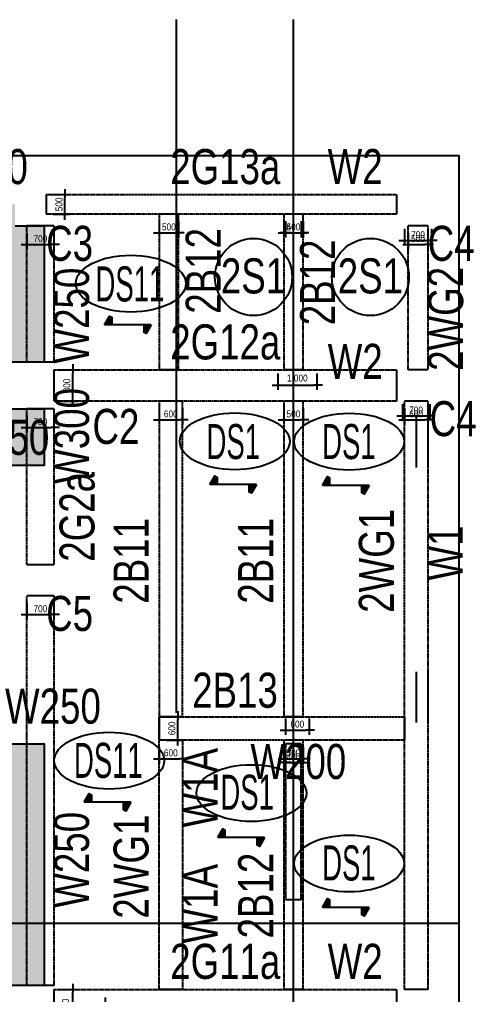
# Model space of a CAD drawing. Header units: millimetres. Extents: x -91198 to 200029, y -144 to 153500.
# Drawn here: x 166868 to 178580, y 128474 to 153500 of the extents above; entities that cross this region are included whole.
import ezdxf
from ezdxf.enums import TextEntityAlignment as Align

# ---------------------------------------------------------------- set-up
doc = ezdxf.new("R2010")
doc.units = ezdxf.units.MM
doc.linetypes.add('HID', pattern=[2.3, 1.5, -0.8])
doc.layers.get('Defpoints').update_dxf_attribs({"color": 159})
for name, color, linetype in [('^DECK', 130, 'Continuous'), ('A-CEN', 1, 'Continuous'), ('A-HAT', 251, 'Continuous'), ('BEAM-TEXT', 4, 'Continuous'), ('COLUMN-TEXT', 2, 'Continuous'), ('DECK-PL', 4, 'Continuous'), ('DECK-SLAB', 4, 'Continuous'), ('GIRDER-TEXT', 7, 'Continuous'), ('TXT-SLAB', 6, 'Continuous'), ('WALL-TEXT', 6, 'Continuous'), ('보(beam)', 4, 'HID'), ('보(girder)', 7, 'HID'), ('슬래브라인', 7, 'Continuous')]:
    doc.layers.add(name, color=color, linetype=linetype)
doc.layers.add('NOPLOT', color=191, linetype='Continuous', plot=False)
doc.styles.add('Gdim', font='', dxfattribs={"width": 0.9})
doc.styles.add('Gtx', font='')
doc.styles.get('Gdim').set_extended_font_data('Dotum')
doc.styles.get('Gtx').set_extended_font_data('Dotum')
doc.dimstyles.new('Gdim200', dxfattribs={"dimscale": 200, "dimtxt": 3, "dimasz": 1.2, "dimexe": 2, "dimexo": 3, "dimgap": 1, "dimtad": 1, "dimdsep": 46, "dimlunit": 6, "dimtxsty": 'Gdim', "dimblk1": '_CIDOT', "dimblk2": '_CIDOT', "dimsah": 1, "dimcen": 2.5, "dimdle": 2, "dimclrd": 1, "dimclre": 1, "dimclrt": 3, "dimazin": 2, "dimtfac": 1, "dimtix": 1, "dimtmove": 2, "dimatfit": 3, "dimldrblk": '_CIDOT', "dimfxl": 2, "dimtolj": 1, "dimtzin": 0, "dimarcsym": 0})

# ---------------------------------------------------------------- blocks, each defined once
blk = doc.blocks.new('_CIDOT')
at = {"color": 0, "linetype": 'ByBlock'}
blk.add_line((2, 0), (-1, 0), dxfattribs=at)
at = {"color": 0, "linetype": 'ByBlock', "const_width": 0.5}
blk.add_lwpolyline([(-0.25, 0, 1), (0.25, 0, 1)], format="xyb", close=True, dxfattribs=at)
blk = doc.blocks.new('*D1469')
at = {"layer": 'Defpoints', "color": 155, "lineweight": -2, "transparency": 16777216}
for p, q in [((-1525, 700), (-1105, 700)), ((-1225, 172), (-1225, 628)), ((-1525, 100), (-1105, 100))]:
    blk.add_line(p, q, dxfattribs=at)
at = {"layer": 'Defpoints', "color": 0, "transparency": 16777216}
for p in [(-1705, 700), (-1225, 700), (-1705, 100)]:
    blk.add_point(p, dxfattribs=at)
at = {"layer": 'Defpoints', "color": 155, "lineweight": -2, "transparency": 16777216, "xscale": 71.99999999999994, "yscale": 71.99999999999994, "zscale": 71.99999999999994}
for p, rotation in [((-1225, 700), 90), ((-1225, 100), 270)]:
    blk.add_blockref('_CIDOT', p, dxfattribs=dict(at, rotation=rotation))
at = {"layer": 'Defpoints', "color": 3, "transparency": 16777216, "insert": (-1376, 400), "char_height": 180, "attachment_point": 5, "rotation": 90, "style": 'Gdim'}
blk.add_mtext('\\A1;{\\C155;600}', dxfattribs=at)
blk = doc.blocks.new('*D1470')
at = {"layer": 'Defpoints', "color": 155, "lineweight": -2, "transparency": 16777216}
for p, q in [((-1825, 750), (-1405, 750)), ((-1725, 700), (-1305, 700)), ((-1525, 122), (-1525, 678)), ((-1425, 172), (-1425, 628)), ((-1825, 50), (-1405, 50)), ((-1725, 100), (-1305, 100))]:
    blk.add_line(p, q, dxfattribs=at)
at = {"layer": 'Defpoints', "color": 0, "transparency": 16777216}
for p in [(-2005, 750), (-1905, 700), (-1525, 750), (-1425, 700), (-2005, 50), (-1905, 100)]:
    blk.add_point(p, dxfattribs=at)
at = {"layer": 'Defpoints', "color": 155, "lineweight": -2, "transparency": 16777216, "xscale": 71.99999999999994, "yscale": 71.99999999999994, "zscale": 71.99999999999994}
for p, rotation in [((-1525, 750), 90), ((-1425, 700), 90), ((-1525, 50), 270), ((-1425, 100), 270)]:
    blk.add_blockref('_CIDOT', p, dxfattribs=dict(at, rotation=rotation))
at = {"layer": 'Defpoints', "color": 3, "transparency": 16777216, "char_height": 180, "attachment_point": 5, "rotation": 90, "style": 'Gdim'}
for s, insert in [('\\A1;{\\C155;700}', (-1676, 400)), ('\\A1;{\\C155;600}', (-1576, 400))]:
    blk.add_mtext(s, dxfattribs=dict(at, insert=insert))
blk = doc.blocks.new('*D1471')
at = {"layer": 'Defpoints', "color": 155, "lineweight": -2, "transparency": 16777216}
for p, q in [((-1725, 700), (-1305, 700)), ((-1425, 172), (-1425, 628)), ((-1725, 100), (-1305, 100))]:
    blk.add_line(p, q, dxfattribs=at)
at = {"layer": 'Defpoints', "color": 0, "transparency": 16777216}
for p in [(-1905, 700), (-1425, 700), (-1905, 100)]:
    blk.add_point(p, dxfattribs=at)
at = {"layer": 'Defpoints', "color": 155, "lineweight": -2, "transparency": 16777216, "xscale": 71.99999999999994, "yscale": 71.99999999999994, "zscale": 71.99999999999994}
for p, rotation in [((-1425, 700), 90), ((-1425, 100), 270)]:
    blk.add_blockref('_CIDOT', p, dxfattribs=dict(at, rotation=rotation))
at = {"layer": 'Defpoints', "color": 3, "transparency": 16777216, "insert": (-1576, 400), "char_height": 180, "attachment_point": 5, "rotation": 90, "style": 'Gdim'}
blk.add_mtext('\\A1;{\\C155;600}', dxfattribs=at)
blk = doc.blocks.new('*D1472')
at = {"layer": 'Defpoints', "color": 155, "lineweight": -2, "transparency": 16777216}
for p, q in [((-1825, 750), (-1405, 750)), ((-1725, 650), (-1305, 650)), ((-1525, 122), (-1525, 678)), ((-1425, 222), (-1425, 578)), ((-1825, 50), (-1405, 50)), ((-1725, 150), (-1305, 150))]:
    blk.add_line(p, q, dxfattribs=at)
at = {"layer": 'Defpoints', "color": 0, "transparency": 16777216}
for p in [(-2005, 750), (-1905, 650), (-1525, 750), (-1425, 650), (-2005, 50), (-1905, 150)]:
    blk.add_point(p, dxfattribs=at)
at = {"layer": 'Defpoints', "color": 155, "lineweight": -2, "transparency": 16777216, "xscale": 71.99999999999994, "yscale": 71.99999999999994, "zscale": 71.99999999999994}
for p, rotation in [((-1525, 750), 90), ((-1425, 650), 90), ((-1525, 50), 270), ((-1425, 150), 270)]:
    blk.add_blockref('_CIDOT', p, dxfattribs=dict(at, rotation=rotation))
at = {"layer": 'Defpoints', "color": 3, "transparency": 16777216, "char_height": 180, "attachment_point": 5, "rotation": 90, "style": 'Gdim'}
for s, insert in [('\\A1;{\\C155;700}', (-1676, 400)), ('\\A1;{\\C155;500}', (-1576, 400))]:
    blk.add_mtext(s, dxfattribs=dict(at, insert=insert))
blk = doc.blocks.new('*D1473')
at = {"layer": 'Defpoints', "color": 155, "lineweight": -2, "transparency": 16777216}
for p, q in [((-1825, 750), (-1405, 750)), ((-1525, 122), (-1525, 678)), ((-1825, 50), (-1405, 50))]:
    blk.add_line(p, q, dxfattribs=at)
at = {"layer": 'Defpoints', "color": 0, "transparency": 16777216}
for p in [(-2005, 750), (-1525, 750), (-2005, 50)]:
    blk.add_point(p, dxfattribs=at)
at = {"layer": 'Defpoints', "color": 155, "lineweight": -2, "transparency": 16777216, "xscale": 71.99999999999994, "yscale": 71.99999999999994, "zscale": 71.99999999999994}
for p, rotation in [((-1525, 750), 90), ((-1525, 50), 270)]:
    blk.add_blockref('_CIDOT', p, dxfattribs=dict(at, rotation=rotation))
at = {"layer": 'Defpoints', "color": 3, "transparency": 16777216, "insert": (-1676, 400), "char_height": 180, "attachment_point": 5, "rotation": 90, "style": 'Gdim'}
blk.add_mtext('\\A1;{\\C155;700}', dxfattribs=at)
blk = doc.blocks.new('*D1475')
at = {"layer": 'Defpoints', "color": 155, "lineweight": -2, "transparency": 16777216}
for p, q in [((-1725, 650), (-1305, 650)), ((-1425, 222), (-1425, 578)), ((-1725, 150), (-1305, 150))]:
    blk.add_line(p, q, dxfattribs=at)
at = {"layer": 'Defpoints', "color": 0, "transparency": 16777216}
for p in [(-1905, 650), (-1425, 650), (-1905, 150)]:
    blk.add_point(p, dxfattribs=at)
at = {"layer": 'Defpoints', "color": 155, "lineweight": -2, "transparency": 16777216, "xscale": 71.99999999999994, "yscale": 71.99999999999994, "zscale": 71.99999999999994}
for p, rotation in [((-1425, 650), 90), ((-1425, 150), 270)]:
    blk.add_blockref('_CIDOT', p, dxfattribs=dict(at, rotation=rotation))
at = {"layer": 'Defpoints', "color": 3, "transparency": 16777216, "insert": (-1576, 400), "char_height": 180, "attachment_point": 5, "rotation": 90, "style": 'Gdim'}
blk.add_mtext('\\A1;{\\C155;500}', dxfattribs=at)
blk = doc.blocks.new('*D1477')
at = {"layer": 'Defpoints', "color": 155, "lineweight": -2, "transparency": 16777216}
for p, q in [((-1725, 800), (-1305, 800)), ((-1425, 72), (-1425, 728)), ((-1725, 0), (-1305, 0))]:
    blk.add_line(p, q, dxfattribs=at)
at = {"layer": 'Defpoints', "color": 0, "transparency": 16777216}
for p in [(-1905, 800), (-1425, 800), (-1905, 0)]:
    blk.add_point(p, dxfattribs=at)
at = {"layer": 'Defpoints', "color": 155, "lineweight": -2, "transparency": 16777216, "xscale": 71.99999999999994, "yscale": 71.99999999999994, "zscale": 71.99999999999994}
for p, rotation in [((-1425, 800), 90), ((-1425, 0), 270)]:
    blk.add_blockref('_CIDOT', p, dxfattribs=dict(at, rotation=rotation))
at = {"layer": 'Defpoints', "color": 3, "transparency": 16777216, "insert": (-1576, 400), "char_height": 180, "attachment_point": 5, "rotation": 90, "style": 'Gdim'}
blk.add_mtext('\\A1;{\\C155;800}', dxfattribs=at)
blk = doc.blocks.new('*D1478')
at = {"layer": 'Defpoints', "color": 155, "lineweight": -2, "transparency": 16777216}
for p, q in [((-1725, 900), (-1305, 900)), ((-1425, -28), (-1425, 828)), ((-888, 550), (-468, 550)), ((-588, 122), (-588, 478)), ((-888, 50), (-468, 50)), ((-1725, -100), (-1305, -100))]:
    blk.add_line(p, q, dxfattribs=at)
at = {"layer": 'Defpoints', "color": 0, "transparency": 16777216}
for p in [(-1905, 900), (-1425, 900), (-1068, 550), (-588, 550), (-1068, 50), (-1905, -100)]:
    blk.add_point(p, dxfattribs=at)
at = {"layer": 'Defpoints', "color": 155, "lineweight": -2, "transparency": 16777216, "xscale": 71.99999999999994, "yscale": 71.99999999999994, "zscale": 71.99999999999994}
for p, rotation in [((-1425, 900), 90), ((-588, 550), 90), ((-588, 50), 270), ((-1425, -100), 270)]:
    blk.add_blockref('_CIDOT', p, dxfattribs=dict(at, rotation=rotation))
at = {"layer": 'Defpoints', "color": 3, "transparency": 16777216, "char_height": 180, "attachment_point": 5, "rotation": 90, "style": 'Gdim'}
for s, insert in [('\\A1;{\\C155;1,000}', (-1593, 400)), ('\\A1;{\\C155;500}', (-738, 300))]:
    blk.add_mtext(s, dxfattribs=dict(at, insert=insert))
blk = doc.blocks.new('*D1495')
at = {"layer": 'Defpoints', "color": 155, "lineweight": -2, "transparency": 16777216}
for p, q in [((-888, 600), (-468, 600)), ((-588, 72), (-588, 528)), ((-888, 0), (-468, 0))]:
    blk.add_line(p, q, dxfattribs=at)
at = {"layer": 'Defpoints', "color": 0, "transparency": 16777216}
for p in [(-1068, 600), (-588, 600), (-1068, 0)]:
    blk.add_point(p, dxfattribs=at)
at = {"layer": 'Defpoints', "color": 155, "lineweight": -2, "transparency": 16777216, "xscale": 71.99999999999994, "yscale": 71.99999999999994, "zscale": 71.99999999999994}
for p, rotation in [((-588, 600), 90), ((-588, 0), 270)]:
    blk.add_blockref('_CIDOT', p, dxfattribs=dict(at, rotation=rotation))
at = {"layer": 'Defpoints', "color": 3, "transparency": 16777216, "insert": (-738, 300), "char_height": 180, "attachment_point": 5, "rotation": 90, "style": 'Gdim'}
blk.add_mtext('\\A1;{\\C155;600}', dxfattribs=at)
blk = doc.blocks.new('*D1496')
at = {"layer": 'Defpoints', "color": 155, "lineweight": -2, "transparency": 16777216}
for p, q in [((-1775, 900), (-1355, 900)), ((-1475, -28), (-1475, 828)), ((-888, 550), (-468, 550)), ((-588, 122), (-588, 478)), ((-888, 50), (-468, 50)), ((-1775, -100), (-1355, -100))]:
    blk.add_line(p, q, dxfattribs=at)
at = {"layer": 'Defpoints', "color": 0, "transparency": 16777216}
for p in [(-1955, 900), (-1475, 900), (-1068, 550), (-588, 550), (-1068, 50), (-1955, -100)]:
    blk.add_point(p, dxfattribs=at)
at = {"layer": 'Defpoints', "color": 155, "lineweight": -2, "transparency": 16777216, "xscale": 71.99999999999994, "yscale": 71.99999999999994, "zscale": 71.99999999999994}
for p, rotation in [((-1475, 900), 90), ((-588, 550), 90), ((-588, 50), 270), ((-1475, -100), 270)]:
    blk.add_blockref('_CIDOT', p, dxfattribs=dict(at, rotation=rotation))
at = {"layer": 'Defpoints', "color": 3, "transparency": 16777216, "char_height": 180, "attachment_point": 5, "rotation": 90, "style": 'Gdim'}
for s, insert in [('\\A1;{\\C155;1,000}', (-1643, 400)), ('\\A1;{\\C155;500}', (-738, 300))]:
    blk.add_mtext(s, dxfattribs=dict(at, insert=insert))
blk = doc.blocks.new('*D1491')
at = {"layer": 'Defpoints', "color": 155, "lineweight": -2, "transparency": 16777216}
for p, q in [((-888, 550), (-468, 550)), ((-588, 122), (-588, 478)), ((-888, 50), (-468, 50))]:
    blk.add_line(p, q, dxfattribs=at)
at = {"layer": 'Defpoints', "color": 0, "transparency": 16777216}
for p in [(-1068, 550), (-588, 550), (-1068, 50)]:
    blk.add_point(p, dxfattribs=at)
at = {"layer": 'Defpoints', "color": 155, "lineweight": -2, "transparency": 16777216, "xscale": 71.99999999999994, "yscale": 71.99999999999994, "zscale": 71.99999999999994}
for p, rotation in [((-588, 550), 90), ((-588, 50), 270)]:
    blk.add_blockref('_CIDOT', p, dxfattribs=dict(at, rotation=rotation))
at = {"layer": 'Defpoints', "color": 3, "transparency": 16777216, "insert": (-738, 300), "char_height": 180, "attachment_point": 5, "rotation": 90, "style": 'Gdim'}
blk.add_mtext('\\A1;{\\C155;500}', dxfattribs=at)
blk = doc.blocks.new('*D1483')
at = {"layer": 'Defpoints', "color": 155, "lineweight": -2, "transparency": 16777216}
for p, q in [((-1725, 750), (-1305, 750)), ((-1425, 122), (-1425, 678)), ((-1725, 50), (-1305, 50))]:
    blk.add_line(p, q, dxfattribs=at)
at = {"layer": 'Defpoints', "color": 0, "transparency": 16777216}
for p in [(-1905, 750), (-1425, 750), (-1905, 50)]:
    blk.add_point(p, dxfattribs=at)
at = {"layer": 'Defpoints', "color": 155, "lineweight": -2, "transparency": 16777216, "xscale": 71.99999999999994, "yscale": 71.99999999999994, "zscale": 71.99999999999994}
for p, rotation in [((-1425, 750), 90), ((-1425, 50), 270)]:
    blk.add_blockref('_CIDOT', p, dxfattribs=dict(at, rotation=rotation))
at = {"layer": 'Defpoints', "color": 3, "transparency": 16777216, "insert": (-1576, 400), "char_height": 180, "attachment_point": 5, "rotation": 90, "style": 'Gdim'}
blk.add_mtext('\\A1;{\\C155;700}', dxfattribs=at)
blk = doc.blocks.new('*D1501')
at = {"layer": 'Defpoints', "color": 155, "lineweight": -2, "transparency": 16777216}
for p, q in [((-1725, 750), (-1305, 750)), ((-1425, 122), (-1425, 678)), ((-1725, 50), (-1305, 50))]:
    blk.add_line(p, q, dxfattribs=at)
at = {"layer": 'Defpoints', "color": 0, "transparency": 16777216}
for p in [(-1905, 750), (-1425, 750), (-1905, 50)]:
    blk.add_point(p, dxfattribs=at)
at = {"layer": 'Defpoints', "color": 155, "lineweight": -2, "transparency": 16777216, "xscale": 71.99999999999994, "yscale": 71.99999999999994, "zscale": 71.99999999999994}
for p, rotation in [((-1425, 750), 90), ((-1425, 50), 270)]:
    blk.add_blockref('_CIDOT', p, dxfattribs=dict(at, rotation=rotation))
at = {"layer": 'Defpoints', "color": 3, "transparency": 16777216, "insert": (-1576, 400), "char_height": 180, "attachment_point": 5, "rotation": 90, "style": 'Gdim'}
blk.add_mtext('\\A1;{\\C155;700}', dxfattribs=at)
blk = doc.blocks.new('A$C58C40D4B')
at = {"layer": 'DECK-PL'}
for points in [[(-600, 2), (-471, -223), (-415, -192), (-415, 2)], [(600, 2), (471, 228), (415, 196), (415, 2)]]:
    blk.add_hatch(color=256, dxfattribs=at).paths.add_polyline_path(points)
blk.add_line((-600, 2), (600, 2), dxfattribs=at)
for points in [[(-600, 2), (-471, -223), (-415, -192), (-415, 2), (-415, 2), (-471, 2), (-600, 2)], [(600, 2), (471, 228), (415, 196), (415, 2), (415, 2), (471, 2), (600, 2)]]:
    blk.add_lwpolyline(points, dxfattribs=at)
blk = doc.blocks.new('*D1422')
at = {"layer": 'Defpoints', "color": 155, "lineweight": -2, "transparency": 16777216}
for p, q in [((-988, 550), (-568, 550)), ((-588, 572), (-588, 644)), ((-888, 500), (-468, 500)), ((-688, 122), (-688, 478)), ((-588, 100), (-588, 500)), ((-988, 50), (-568, 50)), ((-888, 100), (-468, 100)), ((-588, 28), (-588, -44))]:
    blk.add_line(p, q, dxfattribs=at)
at = {"layer": 'Defpoints', "color": 0, "transparency": 16777216}
for p in [(-1168, 550), (-688, 550), (-1068, 500), (-588, 500), (-1168, 50), (-1068, 100)]:
    blk.add_point(p, dxfattribs=at)
at = {"layer": 'Defpoints', "color": 155, "lineweight": -2, "transparency": 16777216, "xscale": 71.99999999999994, "yscale": 71.99999999999994, "zscale": 71.99999999999994}
for p, rotation in [((-688, 550), 90), ((-588, 500), 270), ((-688, 50), 270), ((-588, 100), 90)]:
    blk.add_blockref('_CIDOT', p, dxfattribs=dict(at, rotation=rotation))
at = {"layer": 'Defpoints', "color": 3, "transparency": 16777216, "char_height": 180, "attachment_point": 5, "rotation": 90, "style": 'Gdim'}
for s, insert in [('\\A1;{\\C155;500}', (-838, 300)), ('\\A1;{\\C155;400}', (-738, 300))]:
    blk.add_mtext(s, dxfattribs=dict(at, insert=insert))
blk = doc.blocks.new('*D1608')
at = {"layer": 'Defpoints', "color": 155, "lineweight": -2, "transparency": 16777216}
for p, q in [((-1725, 700), (-1305, 700)), ((-1425, 172), (-1425, 628)), ((-988, 550), (-568, 550)), ((-688, 122), (-688, 478)), ((-1725, 100), (-1305, 100)), ((-988, 50), (-568, 50))]:
    blk.add_line(p, q, dxfattribs=at)
at = {"layer": 'Defpoints', "color": 0, "transparency": 16777216}
for p in [(-1905, 700), (-1425, 700), (-1168, 550), (-688, 550), (-1905, 100), (-1168, 50)]:
    blk.add_point(p, dxfattribs=at)
at = {"layer": 'Defpoints', "color": 155, "lineweight": -2, "transparency": 16777216, "xscale": 71.99999999999994, "yscale": 71.99999999999994, "zscale": 71.99999999999994}
for p, rotation in [((-1425, 700), 90), ((-688, 550), 90), ((-1425, 100), 270), ((-688, 50), 270)]:
    blk.add_blockref('_CIDOT', p, dxfattribs=dict(at, rotation=rotation))
at = {"layer": 'Defpoints', "color": 3, "transparency": 16777216, "char_height": 180, "attachment_point": 5, "rotation": 90, "style": 'Gdim'}
for s, insert in [('\\A1;{\\C155;600}', (-1576, 400)), ('\\A1;{\\C155;500}', (-838, 300))]:
    blk.add_mtext(s, dxfattribs=dict(at, insert=insert))
blk = doc.blocks.new('*D1620')
at = {"layer": 'Defpoints', "color": 155, "lineweight": -2, "transparency": 16777216}
for p, q in [((-888, 550), (-468, 550)), ((-588, 572), (-588, 644)), ((-888, 500), (-468, 500)), ((-588, 100), (-588, 500)), ((-588, 122), (-588, 478)), ((-888, 100), (-468, 100)), ((-888, 50), (-468, 50)), ((-588, 28), (-588, -44))]:
    blk.add_line(p, q, dxfattribs=at)
at = {"layer": 'Defpoints', "color": 0, "transparency": 16777216}
for p in [(-1068, 550), (-588, 550), (-1068, 500), (-588, 500), (-1068, 100), (-1068, 50)]:
    blk.add_point(p, dxfattribs=at)
at = {"layer": 'Defpoints', "color": 155, "lineweight": -2, "transparency": 16777216, "xscale": 71.99999999999994, "yscale": 71.99999999999994, "zscale": 71.99999999999994}
for p, rotation in [((-588, 550), 90), ((-588, 500), 270), ((-588, 100), 90), ((-588, 50), 270)]:
    blk.add_blockref('_CIDOT', p, dxfattribs=dict(at, rotation=rotation))
at = {"layer": 'Defpoints', "color": 3, "transparency": 16777216, "insert": (-738, 300), "char_height": 180, "attachment_point": 5, "rotation": 90, "style": 'Gdim'}
for s in ['\\A1;{\\C155;400}', '\\A1;{\\C155;500}']:
    blk.add_mtext(s, dxfattribs=at)
blk = doc.blocks.new('*U1148')
at = {"layer": 'Defpoints'}
for p, q in [((-1705.451, 700), (-1705.451, 100)), ((4694.549, 700), (4694.549, 100))]:
    blk.add_line(p, q, dxfattribs=at)
at = {"layer": '보(girder)'}
for p, q in [((-1705.451, 700), (4694.549, 700)), ((4694.549, 100), (-1705.451, 100))]:
    blk.add_line(p, q, dxfattribs=at)
at = {"layer": 'Defpoints'}
dim = blk.add_linear_dim(base=(-1225.451, 700), p1=(-1705.451, 100), p2=(-1705.451, 700), angle=90, text='{\\C155;<>}', dimstyle='Gdim200', override={"dimscale": 60, "dimzin": 8, "dimclrd": 155, "dimclre": 155}, dxfattribs=at)
dim.commit()
dim.dimension.update_dxf_attribs({"geometry": '*D1469', "text_midpoint": (-1375.573, 400)})
blk = doc.blocks.new('*U1150')
at = {"layer": 'Defpoints'}
for p, q in [((-1905.451, 700), (-1905.451, 100)), ((13194.549, 700), (13194.549, 100))]:
    blk.add_line(p, q, dxfattribs=at)
at = {"layer": '보(girder)'}
for p, q in [((-1905.451, 700), (13194.549, 700)), ((13194.549, 100), (-1905.451, 100))]:
    blk.add_line(p, q, dxfattribs=at)
at = {"layer": 'Defpoints'}
dim = blk.add_linear_dim(base=(-1425.451, 700), p1=(-1905.451, 100), p2=(-1905.451, 700), angle=90, text='{\\C155;<>}', dimstyle='Gdim200', override={"dimscale": 60, "dimzin": 8, "dimclrd": 155, "dimclre": 155}, dxfattribs=at)
dim.commit()
dim.dimension.update_dxf_attribs({"geometry": '*D1470', "text_midpoint": (-1575.573, 400)})
blk = doc.blocks.new('*U1152')
at = {"layer": 'Defpoints'}
for p, q in [((-1905.451, 700), (-1905.451, 100)), ((4394.549, 700), (4394.549, 100))]:
    blk.add_line(p, q, dxfattribs=at)
at = {"layer": '보(girder)'}
for p, q in [((-1905.451, 700), (4394.549, 700)), ((4394.549, 100), (-1905.451, 100))]:
    blk.add_line(p, q, dxfattribs=at)
at = {"layer": 'Defpoints'}
dim = blk.add_linear_dim(base=(-1425.451, 700), p1=(-1905.451, 100), p2=(-1905.451, 700), angle=90, text='{\\C155;<>}', dimstyle='Gdim200', override={"dimscale": 60, "dimzin": 8, "dimclrd": 155, "dimclre": 155}, dxfattribs=at)
dim.commit()
dim.dimension.update_dxf_attribs({"geometry": '*D1471', "text_midpoint": (-1575.573, 400)})
blk = doc.blocks.new('*U1154')
at = {"layer": 'Defpoints'}
for p, q in [((-1905.451, 650), (-1905.451, 150)), ((1794.548, 650), (1794.548, 150))]:
    blk.add_line(p, q, dxfattribs=at)
at = {"layer": '보(girder)'}
for p, q in [((-1905.451, 650), (1794.548, 650)), ((1794.548, 150), (-1905.451, 150))]:
    blk.add_line(p, q, dxfattribs=at)
at = {"layer": 'Defpoints'}
dim = blk.add_linear_dim(base=(-1425.451, 650), p1=(-1905.451, 150), p2=(-1905.451, 650), angle=90, text='{\\C155;<>}', dimstyle='Gdim200', override={"dimscale": 60, "dimzin": 8, "dimclrd": 155, "dimclre": 155}, dxfattribs=at)
dim.commit()
dim.dimension.update_dxf_attribs({"geometry": '*D1472', "text_midpoint": (-1575.573, 400)})
blk = doc.blocks.new('*U1156')
at = {"layer": 'Defpoints'}
for p, q in [((-2005.451, 750), (-2005.451, 50)), ((1494.549, 750), (1494.549, 50))]:
    blk.add_line(p, q, dxfattribs=at)
at = {"layer": '보(girder)'}
for p, q in [((-2005.451, 750), (1494.549, 750)), ((1494.549, 50), (-2005.451, 50))]:
    blk.add_line(p, q, dxfattribs=at)
at = {"layer": 'Defpoints'}
dim = blk.add_linear_dim(base=(-1525.451, 750), p1=(-2005.451, 50), p2=(-2005.451, 750), angle=90, text='{\\C155;<>}', dimstyle='Gdim200', override={"dimscale": 60, "dimzin": 8, "dimclrd": 155, "dimclre": 155}, dxfattribs=at)
dim.commit()
dim.dimension.update_dxf_attribs({"geometry": '*D1473', "text_midpoint": (-1675.573, 400)})
blk = doc.blocks.new('*U1160')
at = {"layer": 'Defpoints'}
for p, q in [((-1905.451, 650), (-1905.451, 150)), ((7094.549, 650), (7094.549, 150))]:
    blk.add_line(p, q, dxfattribs=at)
at = {"layer": '보(girder)'}
for p, q in [((-1905.451, 650), (7094.549, 650)), ((7094.549, 150), (-1905.451, 150))]:
    blk.add_line(p, q, dxfattribs=at)
at = {"layer": 'Defpoints'}
dim = blk.add_linear_dim(base=(-1425.451, 650), p1=(-1905.451, 150), p2=(-1905.451, 650), angle=90, text='{\\C155;<>}', dimstyle='Gdim200', override={"dimscale": 60, "dimzin": 8, "dimclrd": 155, "dimclre": 155}, dxfattribs=at)
dim.commit()
dim.dimension.update_dxf_attribs({"geometry": '*D1475', "text_midpoint": (-1575.573, 400)})
blk = doc.blocks.new('*U1164')
at = {"layer": 'Defpoints'}
for p, q in [((-1905.451, 800), (-1905.451, 0)), ((6894.549, 800), (6894.549, 0))]:
    blk.add_line(p, q, dxfattribs=at)
at = {"layer": '보(girder)'}
for p, q in [((-1905.451, 800), (6894.549, 800)), ((6894.549, 0), (-1905.451, 0))]:
    blk.add_line(p, q, dxfattribs=at)
at = {"layer": 'Defpoints'}
dim = blk.add_linear_dim(base=(-1425.451, 800), p1=(-1905.451, 0), p2=(-1905.451, 800), angle=90, text='{\\C155;<>}', dimstyle='Gdim200', override={"dimscale": 60, "dimzin": 8, "dimclrd": 155, "dimclre": 155}, dxfattribs=at)
dim.commit()
dim.dimension.update_dxf_attribs({"geometry": '*D1477', "text_midpoint": (-1575.573, 400)})
blk = doc.blocks.new('*U1166')
at = {"layer": 'Defpoints'}
for p, q in [((-1905.451, 900), (-1905.451, -100)), ((6894.549, 900), (6894.549, -100))]:
    blk.add_line(p, q, dxfattribs=at)
at = {"layer": '보(girder)'}
for p, q in [((-1905.451, 900), (6894.549, 900)), ((6894.549, -100), (-1905.451, -100))]:
    blk.add_line(p, q, dxfattribs=at)
at = {"layer": 'Defpoints'}
dim = blk.add_linear_dim(base=(-1425.451, 900), p1=(-1905.451, -100), p2=(-1905.451, 900), angle=90, text='{\\C155;<>}', dimstyle='Gdim200', override={"dimscale": 60, "dimzin": 8, "dimclrd": 155, "dimclre": 155}, dxfattribs=at)
dim.commit()
dim.dimension.update_dxf_attribs({"geometry": '*D1478', "text_midpoint": (-1592.914, 400)})
blk = doc.blocks.new('*U1200')
at = {"layer": 'Defpoints'}
for p, q in [((-1067.879, 600), (-1067.879, 0)), ((7032.121, 600), (7032.121, 0))]:
    blk.add_line(p, q, dxfattribs=at)
at = {"layer": '보(beam)'}
for p, q in [((7032.121, 600), (-1067.879, 600)), ((-1067.879, 0), (7032.121, 0))]:
    blk.add_line(p, q, dxfattribs=at)
at = {"layer": 'Defpoints'}
dim = blk.add_linear_dim(base=(-587.879, 600), p1=(-1067.879, 0), p2=(-1067.879, 600), angle=90, text='{\\C155;<>}', dimstyle='Gdim200', override={"dimscale": 60, "dimzin": 8, "dimclrd": 155, "dimclre": 155}, dxfattribs=at)
dim.commit()
dim.dimension.update_dxf_attribs({"geometry": '*D1495', "text_midpoint": (-738.001, 300)})
blk = doc.blocks.new('*U1202')
at = {"layer": 'Defpoints'}
for p, q in [((-1067.879, 550), (-1067.879, 50)), ((7032.121, 550), (7032.121, 50))]:
    blk.add_line(p, q, dxfattribs=at)
at = {"layer": '보(beam)'}
for p, q in [((7032.121, 550), (-1067.879, 550)), ((-1067.879, 50), (7032.121, 50))]:
    blk.add_line(p, q, dxfattribs=at)
at = {"layer": 'Defpoints'}
dim = blk.add_linear_dim(base=(-587.879, 550), p1=(-1067.879, 50), p2=(-1067.879, 550), angle=90, text='{\\C155;<>}', dimstyle='Gdim200', override={"dimscale": 60, "dimzin": 8, "dimclrd": 155, "dimclre": 155}, dxfattribs=at)
dim.commit()
dim.dimension.update_dxf_attribs({"geometry": '*D1496', "text_midpoint": (-738.001, 300)})
blk = doc.blocks.new('*U1192')
at = {"layer": 'Defpoints'}
for p, q in [((-1067.879, 550), (-1067.879, 50)), ((2932.121, 550), (2932.121, 50))]:
    blk.add_line(p, q, dxfattribs=at)
at = {"layer": '보(beam)'}
for p, q in [((2932.121, 550), (-1067.879, 550)), ((-1067.879, 50), (2932.121, 50))]:
    blk.add_line(p, q, dxfattribs=at)
at = {"layer": 'Defpoints'}
dim = blk.add_linear_dim(base=(-587.879, 550), p1=(-1067.879, 50), p2=(-1067.879, 550), angle=90, text='{\\C155;<>}', dimstyle='Gdim200', override={"dimscale": 60, "dimzin": 8, "dimclrd": 155, "dimclre": 155}, dxfattribs=at)
dim.commit()
dim.dimension.update_dxf_attribs({"geometry": '*D1491', "text_midpoint": (-738.001, 300)})
blk = doc.blocks.new('*U1176')
at = {"layer": 'Defpoints'}
for p, q in [((-1905.451, 750), (-1905.451, 50)), ((8094.549, 750), (8094.549, 50))]:
    blk.add_line(p, q, dxfattribs=at)
at = {"layer": '보(girder)'}
for p, q in [((-1905.451, 750), (8094.549, 750)), ((8094.549, 50), (-1905.451, 50))]:
    blk.add_line(p, q, dxfattribs=at)
at = {"layer": 'Defpoints'}
dim = blk.add_linear_dim(base=(-1425.451, 750), p1=(-1905.451, 50), p2=(-1905.451, 750), angle=90, text='{\\C155;<>}', dimstyle='Gdim200', override={"dimscale": 60, "dimzin": 8, "dimclrd": 155, "dimclre": 155}, dxfattribs=at)
dim.commit()
dim.dimension.update_dxf_attribs({"geometry": '*D1483', "text_midpoint": (-1575.573, 400)})
blk = doc.blocks.new('*U1212')
at = {"layer": 'Defpoints'}
for p, q in [((-1905.451, 750), (-1905.451, 50)), ((2094.549, 750), (2094.549, 50))]:
    blk.add_line(p, q, dxfattribs=at)
at = {"layer": '보(girder)'}
for p, q in [((-1905.451, 750), (2094.549, 750)), ((2094.549, 50), (-1905.451, 50))]:
    blk.add_line(p, q, dxfattribs=at)
at = {"layer": 'Defpoints'}
dim = blk.add_linear_dim(base=(-1425.451, 750), p1=(-1905.451, 50), p2=(-1905.451, 750), angle=90, text='{\\C155;<>}', dimstyle='Gdim200', override={"dimscale": 60, "dimzin": 8, "dimclrd": 155, "dimclre": 155}, dxfattribs=at)
dim.commit()
dim.dimension.update_dxf_attribs({"geometry": '*D1501', "text_midpoint": (-1575.573, 400)})
blk = doc.blocks.new('*U1423')
at = {"layer": 'Defpoints'}
for p, q in [((-1167.879, 550), (-1167.879, 50)), ((5232.121, 550), (5232.121, 50)), ((-1067.879, 500), (-1067.879, 100)), ((2932.121, 500), (2932.121, 100))]:
    blk.add_line(p, q, dxfattribs=at)
at = {"layer": '보(beam)'}
for p, q in [((5232.121, 550), (-1167.879, 550)), ((2932.121, 500), (-1067.879, 500)), ((-1167.879, 50), (5232.121, 50)), ((-1067.879, 100), (2932.121, 100))]:
    blk.add_line(p, q, dxfattribs=at)
at = {"layer": 'Defpoints'}
for base, p1, p2, picture, middle in [((-687.879, 550), (-1167.879, 50), (-1167.879, 550), '*D1608', (-838.001, 300)), ((-587.879, 500), (-1067.879, 100), (-1067.879, 500), '*D1422', (-738.001, 300))]:
    dim = blk.add_linear_dim(base=base, p1=p1, p2=p2, angle=90, text='{\\C155;<>}', dimstyle='Gdim200', override={"dimscale": 60, "dimzin": 8, "dimclrd": 155, "dimclre": 155}, dxfattribs=at)
    dim.commit()
    dim.dimension.update_dxf_attribs({"geometry": picture, "text_midpoint": middle})
blk = doc.blocks.new('*U1444')
at = {"layer": 'Defpoints'}
for p, q in [((-1067.879, 550), (-1067.879, 50)), ((2932.121, 550), (2932.121, 50))]:
    blk.add_line(p, q, dxfattribs=at)
at = {"layer": '보(beam)'}
for p, q in [((2932.121, 550), (-1067.879, 550)), ((-1067.879, 50), (2932.121, 50))]:
    blk.add_line(p, q, dxfattribs=at)
at = {"layer": 'Defpoints'}
dim = blk.add_linear_dim(base=(-587.879, 550), p1=(-1067.879, 50), p2=(-1067.879, 550), angle=90, text='{\\C155;<>}', dimstyle='Gdim200', override={"dimscale": 60, "dimzin": 8, "dimclrd": 155, "dimclre": 155}, dxfattribs=at)
dim.commit()
dim.dimension.update_dxf_attribs({"geometry": '*D1620', "text_midpoint": (-738.001, 300)})

msp = doc.modelspace()

# ---------------------------------------------------------------- hatches: boundary and pattern name
at = {"layer": 'A-HAT'}
h = msp.add_hatch(dxfattribs=at)
h.set_pattern_fill('ANSI33', color=256, scale=120)
h.paths.add_polyline_path([(112553.571, 144505.018), (106403.571, 144505.018), (106403.571, 144105.018), (102953.571, 144105.018), (102953.571, 143505.018), (102003.571, 143505.018), (102003.571, 142055.018), (104203.571, 142055.018), (104203.571, 131355.018), (102003.571, 131355.018), (102003.571, 128705.018), (102953.571, 128705.018), (102953.571, 127505.018), (102003.571, 127505.018), (102003.571, 124255.018), (104203.571, 124255.018), (104203.571, 116905.018), (112753.571, 116905.018), (112753.571, 117505.018), (113553.571, 117505.018), (113553.571, 116905.02), (123553.571, 116905.02), (123553.571, 117505.018), (124353.571, 117505.018), (124353.571, 116905.02), (134353.571, 116905.02), (134353.571, 117505.018), (135153.571, 117505.018), (135153.571, 116905.02), (145153.571, 116905.02), (145153.571, 117505.018), (145953.571, 117505.018), (145953.571, 116905.02), (155953.571, 116905.02), (155953.571, 117505.018), (156753.571, 117505.018), (156753.571, 116905.018), (165303.571, 116905.018), (165303.571, 124255.018), (167503.571, 124255.018), (167503.571, 127505.018), (166553.571, 127505.018), (166553.571, 128705.018), (167503.571, 128705.018), (167503.571, 134905.018), (165303.571, 134905.018), (165303.571, 142055.018), (167503.571, 142055.018), (167503.571, 143505.018), (166553.571, 143505.018), (166553.571, 144105.018), (165253.571, 144105.018), (165253.571, 144355.018), (166553.571, 144355.018), (166553.571, 144705.018), (167503.571, 144705.018), (167503.571, 148205.018), (166753.571, 148205.018), (166753.571, 148755.018), (160453.571, 148755.016), (160453.571, 144355.018), (160553.571, 144355.018), (160553.571, 144105.018), (156953.571, 144105.018), (156953.571, 143505.018), (155753.571, 143505.018), (155753.571, 144505.018), (146153.571, 144505.018), (146153.571, 144705.018), (144953.571, 144705.018), (144953.571, 144505.018), (135353.571, 144505.018), (135353.571, 144705.018), (134153.571, 144705.018), (134153.571, 144505.018), (124553.571, 144505.018), (124553.571, 144705.018), (123353.571, 144705.018), (123353.571, 144505.018), (113753.571, 144505.018), (113753.571, 144705.018), (112553.571, 144705.018)])

# ---------------------------------------------------------------- linework, layer by layer
at = {"layer": '^DECK', "color": 0}
for centre in [(172879.393, 146890.644), (175880.678, 146890.644)]:
    msp.add_circle(centre, 990.918, dxfattribs=at)
for centre in [(169726.748, 146720.9), (172395.619, 142670.994), (175334.466, 142664.948), (169173.514, 134477.495), (172823.466, 133643.28), (175334.466, 131835.547)]:
    msp.add_ellipse(centre, major_axis=(1412.381, 0), ratio=0.51617646, dxfattribs=at)
at = {"layer": 'A-CEN'}
msp.add_line((170903.571, 135705.018), (170903.571, 153500), dxfattribs=at)
at = {"layer": 'NOPLOT', "elevation": 0}
for points in [[(166153.571, 150005.018), (178153.571, 150005.018), (178153.571, 122185.018), (166153.571, 122185.018)], [(166153.571, 130305.017), (178153.571, 130305.017), (178153.571, 102485.017), (166153.571, 102485.017)]]:
    msp.add_lwpolyline(points, close=True, dxfattribs=at)
at = {"layer": '보(girder)'}
msp.add_line((170453.571, 135005.018), (170453.571, 135605.018), dxfattribs=at)
at = {"layer": '슬래브라인', "color": 1}
msp.add_line((173903.571, 122305.018), (173903.571, 153500), dxfattribs=at)
at = {"layer": '슬래브라인'}
for p, q in [((177053.571, 143355.018), (177053.571, 142005.018)), ((177353.571, 143355.018), (177353.571, 142005.018)), ((177053.571, 136755.018), (177053.571, 135455.018)), ((177353.571, 136755.018), (177353.571, 135455.018))]:
    msp.add_line(p, q, dxfattribs=at)
at = {"layer": '슬래브라인', "elevation": 0}
for points in [[(166753.571, 148205.018), (167503.571, 148205.018), (167503.571, 144705.018), (166553.571, 144705.018)], [(166553.571, 143505.018), (167503.571, 143505.018), (167503.571, 142055.018), (165303.571, 142055.018)], [(165303.571, 134905.018), (167503.571, 134905.018), (167503.571, 128705.018), (166553.571, 128705.018)]]:
    msp.add_lwpolyline(points, dxfattribs=at)

# ---------------------------------------------------------------- block references
at = {"layer": 'DECK-PL', "xscale": -1}
for p in [(169650.731, 145660.326), (172355.61, 141560.792), (175249.007, 141540.466), (169128.103, 133405.484), (172559.824, 132498.492), (175249.007, 130706.723)]:
    msp.add_blockref('A$C58C40D4B', p, dxfattribs=at)
at = {"layer": '보(beam)', "rotation": 270}
for name, p in [('*U1192', (170403.571, 147437.139)), ('*U1444', (173603.571, 147437.138)), ('*U1202', (173603.571, 142637.139)), ('*U1200', (170453.571, 142637.139)), ('*U1423', (173603.571, 133837.139))]:
    msp.add_blockref(name, p, dxfattribs=at)
at = {"layer": '보(girder)'}
for name, p in [('*U1160', (169459.022, 148355.018)), ('*U1164', (169659.022, 143705.018)), ('*U1152', (172359.022, 134905.018)), ('*U1166', (169659.022, 127705.018))]:
    msp.add_blockref(name, p, dxfattribs=at)
at = {"layer": '보(girder)', "rotation": 270}
for name, p in [('*U1156', (167003.571, 146199.567)), ('*U1154', (176703.572, 146299.566)), ('*U1150', (176653.571, 141799.567)), ('*U1212', (167003.571, 141599.567)), ('*U1176', (167003.571, 136799.567)), ('*U1148', (170353.571, 133299.567))]:
    msp.add_blockref(name, p, dxfattribs=at)

# ---------------------------------------------------------------- texts
at = {"layer": 'BEAM-TEXT', "style": 'Gtx', "width": 0.8}
msp.add_text('2B12', height=900, rotation=90, dxfattribs=at).set_placement((171135.531, 147047.397, 0), align=Align.TOP_CENTER)
for s, p in [('2B12', (175242.424, 146751.152)), ('2B11', (170453.571, 139605.018, 0)), ('2B11', (173653.571, 139605.018)), ('2B12', (173653.571, 131013.118))]:
    msp.add_text(s, height=900, rotation=90, dxfattribs=at).set_placement(p, align=Align.BOTTOM_CENTER)
msp.add_text('2B13', height=900, dxfattribs=at).set_placement((172402.774, 135564.287, 0), align=Align.BOTTOM_CENTER)
at = {"layer": 'COLUMN-TEXT', "color": 3, "style": 'Gtx', "width": 0.8}
for s, p in [('C3', (167553.571, 148205.018)), ('C4', (177353.572, 148205.017)), ('C4', (177403.571, 143704.95)), ('C2', (168742.9, 143505.018)), ('C5', (167553.571, 138705.018))]:
    msp.add_text(s, height=900, dxfattribs=at).set_placement(p, align=Align.TOP_LEFT)
at = {"layer": 'DECK-SLAB', "style": 'Gtx', "width": 0.6}
for s, p in [('DS11', (168819.851, 146263.237)), ('DS1', (171672.225, 142217.09, 0)), ('DS1', (174642.214, 142217.09, 0)), ('DS11', (168267.713, 134033.475, 0)), ('DS1', (172027.007, 133215.205, 0)), ('DS1', (174642.214, 131399.979, 0))]:
    msp.add_text(s, height=900, dxfattribs=at).set_placement(p)
at = {"layer": 'GIRDER-TEXT', "style": 'Gtx', "width": 0.8}
for s, p in [('2G13a', (172153.571, 149005.018)), ('2G12a', (172153.571, 144505.018)), ('2G11a', (172153.571, 128605.018))]:
    msp.add_text(s, height=900, dxfattribs=at).set_placement(p, align=Align.BOTTOM_CENTER)
for s, p in [('2WG2', (178531.761, 145815.381)), ('2WG1', (176753.571, 139605.018)), ('2WG1', (170453.571, 131755.018))]:
    msp.add_text(s, height=900, rotation=90, dxfattribs=at).set_placement(p, align=Align.BOTTOM_CENTER)
msp.add_text('2G2a', height=900, rotation=90, dxfattribs=at).set_placement((167895.134, 140734.129), align=Align.TOP_CENTER)
at = {"layer": 'TXT-SLAB', "style": 'Gtx', "width": 0.8}
for p in [(172040.806, 146468.866), (175042.09, 146468.866)]:
    msp.add_text('2S1', height=900, dxfattribs=at).set_placement(p)
at = {"layer": 'WALL-TEXT', "style": 'Gtx', "width": 0.8}
for s, p in [('W250', (165852.178, 149005.018, 0)), ('W2', (175489.115, 149005.018, 0)), ('W2', (175490.033, 144005.018, 0)), ('W250', (166403.571, 142055.018, 0)), ('W250', (167726.611, 135155.018, 0)), ('W2', (175490.033, 128605.018, 0))]:
    msp.add_text(s, height=900, dxfattribs=at).set_placement(p, align=Align.BOTTOM_CENTER)
for s, p in [('W250', (167753.571, 145899.244, 0)), ('W300', (167753.571, 142810.627, 0)), ('W1', (177353.571, 139807.526, 0)), ('W1A', (171053.571, 133781.689, 0)), ('W250', (167753.571, 131930.018, 0)), ('W1A', (171053.571, 130805.018, 0))]:
    msp.add_text(s, height=900, rotation=90, dxfattribs=at).set_placement(p, align=Align.TOP_CENTER)
msp.add_text('W200', height=900, dxfattribs=at).set_placement((174029.644, 134905.018, 0), align=Align.TOP_CENTER)

doc.saveas('drawing.dxf')
